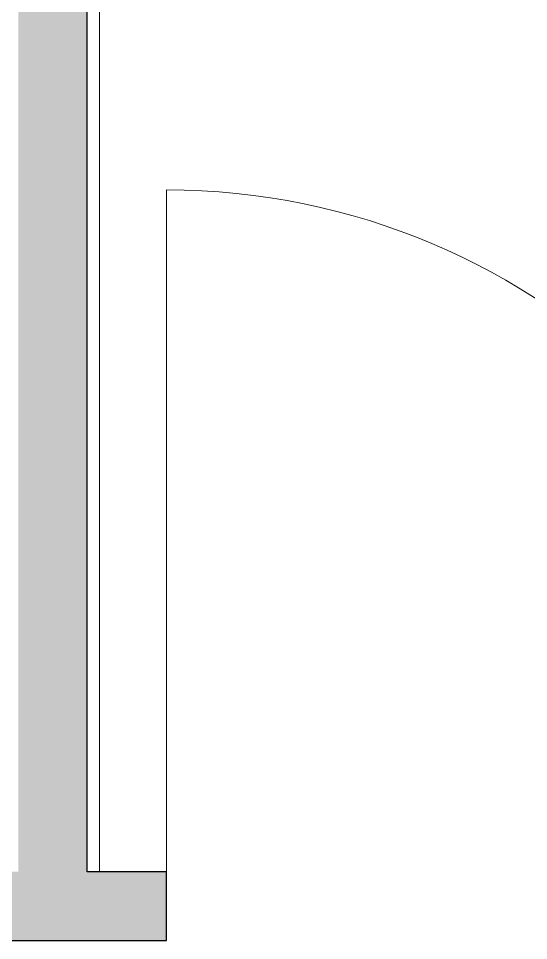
# Model space of a CAD drawing. Header units: millimetres. Extents: x 155927 to 317870, y -36033 to 97293.
# Drawn here: x 225230 to 225986, y 29806 to 31172 of the extents above; entities that cross this region are included whole.
import ezdxf

# ---------------------------------------------------------------- set-up
doc = ezdxf.new("R2010")
doc.units = ezdxf.units.MM
doc.header["$MEASUREMENT"] = 0
for name, color, linetype, lineweight in [('A-DOOR', 4, 'CONTINUOUS', 9), ('A-GENM', 8, 'CONTINUOUS', 9), ('A-WALL-PATT', 7, 'CONTINUOUS', 9), ('I-WALL', 7, 'CONTINUOUS', 9)]:
    doc.layers.add(name, color=color, linetype=linetype, lineweight=lineweight)

msp = doc.modelspace()

# ---------------------------------------------------------------- hatches: boundary and pattern name
at = {"layer": 'A-WALL-PATT'}
msp.add_hatch(color=256, dxfattribs=at).paths.add_polyline_path([(225229.9, 29907.6), (225331.9, 29907.6), (225331.9, 33861), (225229.9, 33861), (225229.9, 30208)], flags=0)
h = msp.add_hatch(color=256, dxfattribs=at)
h.paths.add_polyline_path([(230750.8, 29805.6), (230750.8, 29907.6), (229114.4, 29907.6), (229114.4, 29805.6), (230452.2, 29805.6)], flags=0)
h.paths.add_polyline_path([(228104.4, 29805.6), (228104.4, 29907.6), (226459.4, 29907.6), (226459.4, 29805.6), (228046.4, 29805.6)], flags=0)
h.paths.add_polyline_path([(225449.4, 29805.6), (225449.4, 29907.6), (223835.5, 29907.6), (223836.3, 29805.6), (225039.2, 29805.6)], flags=0)
h.paths.add_polyline_path([(222488.5, 29805.6), (222825.5, 29805.6), (222825.5, 29907.6), (222488.5, 29907.6)], flags=0)
h.paths.add_polyline_path([(221478.5, 29805.6), (221478.5, 29907.6), (220099.2, 29907.6), (220099.2, 29805.6), (220227.7, 29805.6)], flags=0)

# ---------------------------------------------------------------- linework, layer by layer
at = {"layer": 'A-DOOR'}
msp.add_line((225449.4, 29907.6), (225449.4, 30917.6), dxfattribs=at)
msp.add_arc((225449.4, 29907.6), 1010, 0, 90, dxfattribs=at)
at = {"layer": 'A-GENM'}
msp.add_line((225349.9, 29907.6), (225349.9, 33046.9), dxfattribs=at)
at = {"layer": 'I-WALL', "lineweight": 30}
for p, q in [((225331.9, 29907.6), (225331.9, 33861)), ((225449.4, 29907.6), (225331.9, 29907.6)), ((225449.4, 29805.6), (225449.4, 29907.6)), ((223835.5, 29805.6), (225449.4, 29805.6))]:
    msp.add_line(p, q, dxfattribs=at)

doc.saveas('drawing.dxf')
